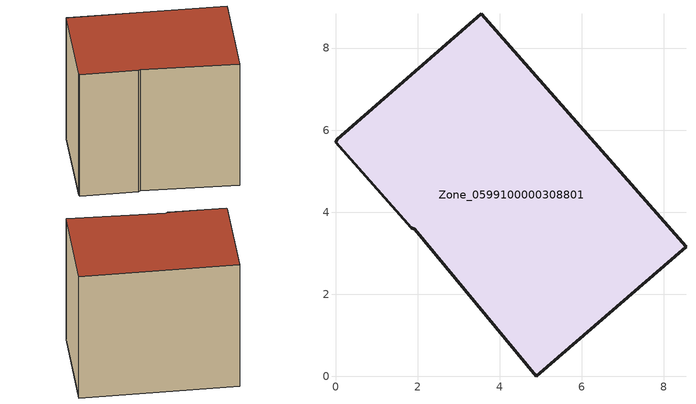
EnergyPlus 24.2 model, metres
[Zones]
Zone_0599100000308801
 floor ground (C_G): 3.55,8.84 8.54,3.16 4.89,0 1.93,3.59 1.84,3.62 0,5.71 0.04,5.78 z0
 wall outside (C_F): 1.84,3.62 1.93,3.59 4.89,0 8.54,3.16 3.55,8.84 0.04,5.78 0,5.71 1.84,3.62 z0:6.86
 roof outside (C_R): 3.55,8.84 0.04,5.78 0,5.71 1.84,3.62 1.93,3.59 4.89,0 8.54,3.16 z6.86
[BUILDING]
Pand.0599100000308801: North Axis=0; Terrain=City; Loads Convergence Tolerance Value=0.04; Temperature Convergence Tolerance Value=0.4; Solar Distribution=FullExterior; Maximum Number of Warmup Days=25; Minimum Number of Warmup Days=1
[Site:Location]
Rotterdam.The.Hague.AP_ZH_NLD Design_Conditions: Latitude=51.96; Longitude=4.45; Time Zone=1; Elevation=-4.5
[SITE:GROUNDTEMPERATURE:BUILDINGSURFACE]
18, 18, 18, 18, 18, 18, 18, 18, 18, 18, 18, 18
[MATERIAL] Thermal Absorptance=0.9; Solar Absorptance=0.7; Visible Absorptance=0.7
Name | Roughness | Thickness | Conductivity | Density | Specific Heat
G.TC.1946 | MediumSmooth | 0.15 | 1 | 540 | 1210
F.TC.1946 | Rough | 0.3 | 0.857143 | 1920 | 840
R.TC.1946 | MediumRough | 0.2 | 0.909091 | 1500 | 1000
[CONSTRUCTION]
C_G: G.TC.1946
C_F: F.TC.1946
C_R: R.TC.1946
[ZONE]
Zone_0599100000308801: Type=1; Multiplier=1; Ceiling Height=Autocalculate; Volume=Autocalculate; Floor Area=autocalculate; Part of Total Floor Area=Yes
[ZONEINFILTRATION:DESIGNFLOWRATE]
Infil_Zone_0599100000308801: Zone or ZoneList or Space or SpaceList=Zone_0599100000308801; Schedule=AlwaysOn; Design Flow Rate Calculation Method=Flow/Area; Flow Rate per Floor Area=0.003; Constant Term Coefficient=1; Temperature Term Coefficient=0; Velocity Term Coefficient=0; Velocity Squared Term Coefficient=0
[HVACTEMPLATE:ZONE:IDEALLOADSAIRSYSTEM]
Zone_0599100000308801: Maximum Heating Supply Air Temperature=50; Minimum Cooling Supply Air Temperature=13; Maximum Heating Supply Air Humidity Ratio=0.0156; Minimum Cooling Supply Air Humidity Ratio=0.0077; Heating Limit=NoLimit; Cooling Limit=NoLimit; Dehumidification Control Type=ConstantSensibleHeatRatio; Cooling Sensible Heat Ratio=0.7; Dehumidification Setpoint=60; Humidification Control Type=None; Humidification Setpoint=30; Outdoor Air Method=None; Outdoor Air Flow Rate per Person=0.00944; Outdoor Air Flow Rate per Zone Floor Area=0; Outdoor Air Flow Rate per Zone=0; Demand Controlled Ventilation Type=None; Outdoor Air Economizer Type=NoEconomizer; Heat Recovery Type=None; Sensible Heat Recovery Effectiveness=0.7; Latent Heat Recovery Effectiveness=0.65
[ZONECONTROL:THERMOSTAT]
ThermostatControl_Zone_0599100000308801: Zone or ZoneList=Zone_0599100000308801; Control Type Schedule=DualSetpointControlType; Control 1=Thermostat_Zone_0599100000308801; Temperature Difference Between Cutout And Setpoint=0
[THERMOSTATSETPOINT:DUALSETPOINT]
Thermostat_Zone_0599100000308801: Heating Setpoint Temperature Schedule=HeatingSetpoint_Zone_0599100000308801; Cooling Setpoint Temperature Schedule=CoolingSetpoint_Zone_0599100000308801
[SCHEDULE:COMPACT]
HeatingSetpoint_Zone_0599100000308801: Through: 12/31, For: AllDays, Until: 24:00, 21
CoolingSetpoint_Zone_0599100000308801: Through: 12/31, For: AllDays, Until: 24:00, 24
DualSetpointControlType: Through: 12/31, For: AllDays, Until: 24:00, 4
AlwaysOn: Through: 12/31, For: AllDays, Until: 24:00, 1
